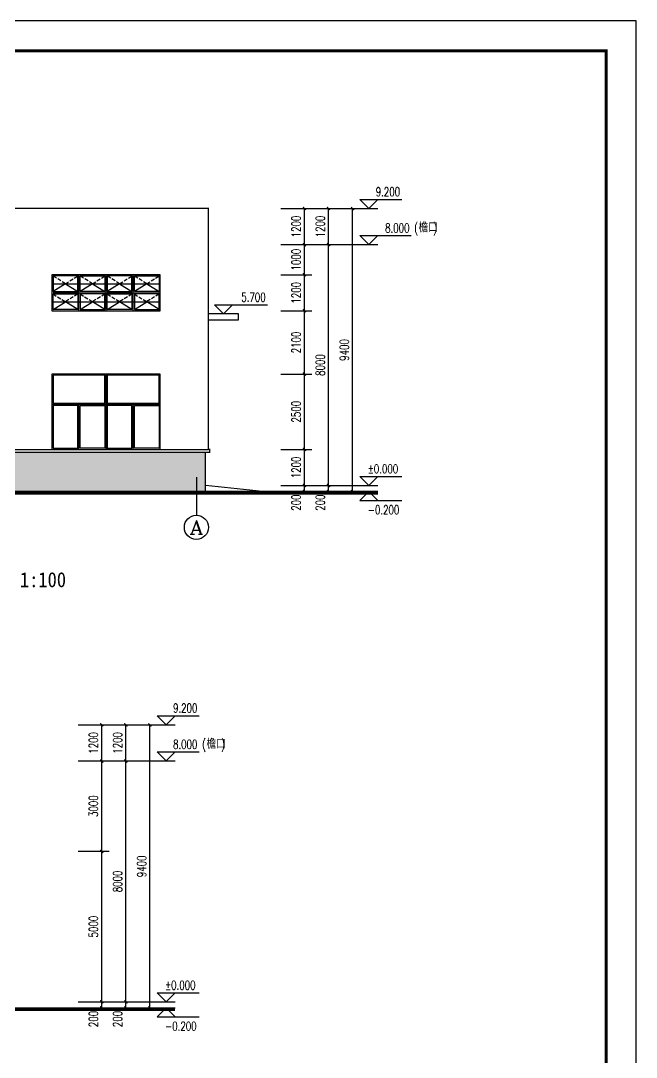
# Model space of a CAD drawing. Extents: x 4796190 to 4921527, y -485691 to -238224.
# Drawn here: x 4884929 to 4905377, y -460715 to -426291 of the extents above; entities that cross this region are included whole.
import ezdxf
from ezdxf.enums import TextEntityAlignment as Align

# ---------------------------------------------------------------- set-up
doc = ezdxf.new("R2010")
doc.units = 0
doc.header["$LTSCALE"] = 1000
doc.header["$MEASUREMENT"] = 0
doc.linetypes.add('DASH', pattern=[0.35, 0.25, -0.1])
doc.layers.get('0').update_dxf_attribs({"linetype": 'CONTINUOUS'})
doc.layers.get('Defpoints').update_dxf_attribs({"linetype": 'CONTINUOUS'})
doc.layers.add('_0', color=7, linetype='CONTINUOUS', lineweight=25)
for name, color, linetype in [('AXIS', 3, 'CONTINUOUS'), ('AXIS_TEXT', 7, 'CONTINUOUS'), ('DIM_ELEV', 3, 'CONTINUOUS'), ('PUB_DIM', 3, 'CONTINUOUS'), ('PUB_HATCH', 8, 'CONTINUOUS'), ('PUB_TEXT', 7, 'CONTINUOUS'), ('PUB_TITLE', 4, 'CONTINUOUS'), ('WINDOW', 4, 'CONTINUOUS'), ('图名', 15, 'CONTINUOUS'), ('填充', 251, 'CONTINUOUS')]:
    doc.layers.add(name, color=color, linetype=linetype)
doc.styles.add('_TCH_AXIS', font='COMPLEX', dxfattribs={"bigfont": 'GBCBIG'})
doc.styles.add('_TCH_DIM', font='SIMPLEX', dxfattribs={"bigfont": 'GBCBIG'})
doc.styles.add('_TCH_DIM_T3', font='SIMPLEX', dxfattribs={"width": 0.705882, "bigfont": 'GBCBIG'})
doc.styles.add('宋体', font='', dxfattribs={"width": 0.7})
doc.styles.get('宋体').set_extended_font_data('SimSun')
doc.dimstyles.new('_TCH_ARCH&&100', dxfattribs={"dimtxt": 297.5, "dimasz": 100, "dimexe": 250, "dimexo": 300, "dimgap": 126.25, "dimtad": 1, "dimdec": 0, "dimzin": 0, "dimdsep": 46, "dimtxsty": '_TCH_DIM_T3', "dimblk": 'ARCHTICK', "dimcen": 0.09, "dimclrt": 7, "dimazin": 2, "dimtfac": 1, "dimtdec": 0, "dimtix": 1, "dimtmove": 2, "dimatfit": 3, "dimfxl": 0, "dimtolj": 1, "dimtzin": 0, "dimarcsym": 0})

# ---------------------------------------------------------------- blocks, each defined once
blk = doc.blocks.new('_ArchTick')
at = {"color": 0, "linetype": 'ByBlock', "const_width": 0.4}
blk.add_lwpolyline([(-0.5, -0.5), (0.5, 0.5)], dxfattribs=at)
blk = doc.blocks.new('*D157')
at = {"layer": 'Defpoints', "color": 0}
for p in [(4893266, -432526), (4894353, -432526), (4893266, -433726)]:
    blk.add_point(p, dxfattribs=at)
at = {"layer": 'PUB_DIM', "color": 0, "lineweight": -2}
for p, q in [((4893566, -432526), (4894603, -432526)), ((4894353, -433726), (4894353, -432526)), ((4893566, -433726), (4894603, -433726))]:
    blk.add_line(p, q, dxfattribs=at)
at = {"layer": 'PUB_DIM', "color": 0, "lineweight": -2, "xscale": 100, "yscale": 100, "zscale": 100}
for p, rotation in [((4894353, -432526), 90), ((4894353, -433726), 270)]:
    blk.add_blockref('_ArchTick', p, dxfattribs=dict(at, rotation=rotation))
at = {"layer": 'PUB_DIM', "color": 7, "insert": (4894078, -433126), "char_height": 297.5, "attachment_point": 5, "rotation": 90, "style": '_TCH_DIM_T3'}
blk.add_mtext('\\A1;1200', dxfattribs=at)
blk = doc.blocks.new('*D158')
at = {"layer": 'Defpoints', "color": 0}
for p in [(4893266, -433726), (4894353, -433726), (4893266, -434726)]:
    blk.add_point(p, dxfattribs=at)
at = {"layer": 'PUB_DIM', "color": 0, "lineweight": -2}
for p, q in [((4893566, -433726), (4894603, -433726)), ((4894353, -434726), (4894353, -433726)), ((4893566, -434726), (4894603, -434726))]:
    blk.add_line(p, q, dxfattribs=at)
at = {"layer": 'PUB_DIM', "color": 0, "lineweight": -2, "xscale": 100, "yscale": 100, "zscale": 100}
for p, rotation in [((4894353, -433726), 90), ((4894353, -434726), 270)]:
    blk.add_blockref('_ArchTick', p, dxfattribs=dict(at, rotation=rotation))
at = {"layer": 'PUB_DIM', "color": 7, "insert": (4894078, -434226), "char_height": 297.5, "attachment_point": 5, "rotation": 90, "style": '_TCH_DIM_T3'}
blk.add_mtext('\\A1;1000', dxfattribs=at)
blk = doc.blocks.new('*D159')
at = {"layer": 'Defpoints', "color": 0}
for p in [(4893266, -434726), (4894353, -434726), (4893266, -435927)]:
    blk.add_point(p, dxfattribs=at)
at = {"layer": 'PUB_DIM', "color": 0, "lineweight": -2}
for p, q in [((4893566, -434726), (4894603, -434726)), ((4894353, -435927), (4894353, -434726)), ((4893566, -435927), (4894603, -435927))]:
    blk.add_line(p, q, dxfattribs=at)
at = {"layer": 'PUB_DIM', "color": 0, "lineweight": -2, "xscale": 100, "yscale": 100, "zscale": 100}
for p, rotation in [((4894353, -434726), 90), ((4894353, -435927), 270)]:
    blk.add_blockref('_ArchTick', p, dxfattribs=dict(at, rotation=rotation))
at = {"layer": 'PUB_DIM', "color": 7, "insert": (4894078, -435326), "char_height": 297.5, "attachment_point": 5, "rotation": 90, "style": '_TCH_DIM_T3'}
blk.add_mtext('\\A1;1200', dxfattribs=at)
blk = doc.blocks.new('*D160')
at = {"layer": 'Defpoints', "color": 0}
for p in [(4893266, -435927), (4894353, -435927), (4893266, -438027)]:
    blk.add_point(p, dxfattribs=at)
at = {"layer": 'PUB_DIM', "color": 0, "lineweight": -2}
for p, q in [((4893566, -435927), (4894603, -435927)), ((4894353, -438027), (4894353, -435927)), ((4893566, -438027), (4894603, -438027))]:
    blk.add_line(p, q, dxfattribs=at)
at = {"layer": 'PUB_DIM', "color": 0, "lineweight": -2, "xscale": 100, "yscale": 100, "zscale": 100}
for p, rotation in [((4894353, -435927), 90), ((4894353, -438027), 270)]:
    blk.add_blockref('_ArchTick', p, dxfattribs=dict(at, rotation=rotation))
at = {"layer": 'PUB_DIM', "color": 7, "insert": (4894078, -436977), "char_height": 297.5, "attachment_point": 5, "rotation": 90, "style": '_TCH_DIM_T3'}
blk.add_mtext('\\A1;2100', dxfattribs=at)
blk = doc.blocks.new('*D161')
at = {"layer": 'Defpoints', "color": 0}
for p in [(4893266, -438027), (4894353, -438027), (4893266, -440526)]:
    blk.add_point(p, dxfattribs=at)
at = {"layer": 'PUB_DIM', "color": 0, "lineweight": -2}
for p, q in [((4893566, -438027), (4894603, -438027)), ((4894353, -440526), (4894353, -438027)), ((4893566, -440526), (4894603, -440526))]:
    blk.add_line(p, q, dxfattribs=at)
at = {"layer": 'PUB_DIM', "color": 0, "lineweight": -2, "xscale": 100, "yscale": 100, "zscale": 100}
for p, rotation in [((4894353, -438027), 90), ((4894353, -440526), 270)]:
    blk.add_blockref('_ArchTick', p, dxfattribs=dict(at, rotation=rotation))
at = {"layer": 'PUB_DIM', "color": 7, "insert": (4894078, -439276), "char_height": 297.5, "attachment_point": 5, "rotation": 90, "style": '_TCH_DIM_T3'}
blk.add_mtext('\\A1;2500', dxfattribs=at)
blk = doc.blocks.new('*D162')
at = {"layer": 'Defpoints', "color": 0}
for p in [(4893266, -440526), (4894353, -440526), (4893266, -441726)]:
    blk.add_point(p, dxfattribs=at)
at = {"layer": 'PUB_DIM', "color": 0, "lineweight": -2}
for p, q in [((4893566, -440526), (4894603, -440526)), ((4894353, -441726), (4894353, -440526)), ((4893566, -441726), (4894603, -441726))]:
    blk.add_line(p, q, dxfattribs=at)
at = {"layer": 'PUB_DIM', "color": 0, "lineweight": -2, "xscale": 100, "yscale": 100, "zscale": 100}
for p, rotation in [((4894353, -440526), 90), ((4894353, -441726), 270)]:
    blk.add_blockref('_ArchTick', p, dxfattribs=dict(at, rotation=rotation))
at = {"layer": 'PUB_DIM', "color": 7, "insert": (4894078, -441126), "char_height": 297.5, "attachment_point": 5, "rotation": 90, "style": '_TCH_DIM_T3'}
blk.add_mtext('\\A1;1200', dxfattribs=at)
blk = doc.blocks.new('*D163')
at = {"layer": 'Defpoints', "color": 0}
for p in [(4893266, -441726), (4893266, -441926), (4894353, -441726)]:
    blk.add_point(p, dxfattribs=at)
at = {"layer": 'PUB_DIM', "color": 0, "lineweight": -2}
for p, q in [((4894353, -441726), (4894353, -441626)), ((4893566, -441726), (4894603, -441726)), ((4893566, -441926), (4894603, -441926)), ((4894353, -441926), (4894353, -441726)), ((4894353, -441926), (4894353, -442026))]:
    blk.add_line(p, q, dxfattribs=at)
at = {"layer": 'PUB_DIM', "color": 0, "lineweight": -2, "xscale": 100, "yscale": 100, "zscale": 100}
for p, rotation in [((4894353, -441726), 270), ((4894353, -441926), 90)]:
    blk.add_blockref('_ArchTick', p, dxfattribs=dict(at, rotation=rotation))
at = {"layer": 'PUB_DIM', "color": 7, "insert": (4894078, -442296), "char_height": 297.5, "attachment_point": 5, "rotation": 90, "style": '_TCH_DIM_T3'}
blk.add_mtext('\\A1;200', dxfattribs=at)
blk = doc.blocks.new('*D164')
at = {"layer": 'Defpoints', "color": 0}
for p in [(4894366, -432526), (4895953, -432526), (4894366, -441926)]:
    blk.add_point(p, dxfattribs=at)
at = {"layer": 'PUB_DIM', "color": 0, "lineweight": -2}
for p, q in [((4894666, -432526), (4896203, -432526)), ((4895953, -441926), (4895953, -432526)), ((4894666, -441926), (4896203, -441926))]:
    blk.add_line(p, q, dxfattribs=at)
at = {"layer": 'PUB_DIM', "color": 0, "lineweight": -2, "xscale": 100, "yscale": 100, "zscale": 100}
for p, rotation in [((4895953, -432526), 90), ((4895953, -441926), 270)]:
    blk.add_blockref('_ArchTick', p, dxfattribs=dict(at, rotation=rotation))
at = {"layer": 'PUB_DIM', "color": 7, "insert": (4895678, -437226), "char_height": 297.5, "attachment_point": 5, "rotation": 90, "style": '_TCH_DIM_T3'}
blk.add_mtext('\\A1;9400', dxfattribs=at)
blk = doc.blocks.new('*D165')
at = {"layer": 'Defpoints', "color": 0}
for p in [(4894366, -432526), (4895153, -432526), (4894366, -433726)]:
    blk.add_point(p, dxfattribs=at)
at = {"layer": 'PUB_DIM', "color": 0, "lineweight": -2}
for p, q in [((4894666, -432526), (4895403, -432526)), ((4895153, -433726), (4895153, -432526)), ((4894666, -433726), (4895403, -433726))]:
    blk.add_line(p, q, dxfattribs=at)
at = {"layer": 'PUB_DIM', "color": 0, "lineweight": -2, "xscale": 100, "yscale": 100, "zscale": 100}
for p, rotation in [((4895153, -432526), 90), ((4895153, -433726), 270)]:
    blk.add_blockref('_ArchTick', p, dxfattribs=dict(at, rotation=rotation))
at = {"layer": 'PUB_DIM', "color": 7, "insert": (4894878, -433126), "char_height": 297.5, "attachment_point": 5, "rotation": 90, "style": '_TCH_DIM_T3'}
blk.add_mtext('\\A1;1200', dxfattribs=at)
blk = doc.blocks.new('*D166')
at = {"layer": 'Defpoints', "color": 0}
for p in [(4894366, -433726), (4895153, -433726), (4894366, -441726)]:
    blk.add_point(p, dxfattribs=at)
at = {"layer": 'PUB_DIM', "color": 0, "lineweight": -2}
for p, q in [((4894666, -433726), (4895403, -433726)), ((4895153, -441726), (4895153, -433726)), ((4894666, -441726), (4895403, -441726))]:
    blk.add_line(p, q, dxfattribs=at)
at = {"layer": 'PUB_DIM', "color": 0, "lineweight": -2, "xscale": 100, "yscale": 100, "zscale": 100}
for p, rotation in [((4895153, -433726), 90), ((4895153, -441726), 270)]:
    blk.add_blockref('_ArchTick', p, dxfattribs=dict(at, rotation=rotation))
at = {"layer": 'PUB_DIM', "color": 7, "insert": (4894878, -437726), "char_height": 297.5, "attachment_point": 5, "rotation": 90, "style": '_TCH_DIM_T3'}
blk.add_mtext('\\A1;8000', dxfattribs=at)
blk = doc.blocks.new('*D167')
at = {"layer": 'Defpoints', "color": 0}
for p in [(4894366, -441726), (4894366, -441926), (4895153, -441726)]:
    blk.add_point(p, dxfattribs=at)
at = {"layer": 'PUB_DIM', "color": 0, "lineweight": -2}
for p, q in [((4895153, -441726), (4895153, -441626)), ((4894666, -441726), (4895403, -441726)), ((4894666, -441926), (4895403, -441926)), ((4895153, -441926), (4895153, -441726)), ((4895153, -441926), (4895153, -442026))]:
    blk.add_line(p, q, dxfattribs=at)
at = {"layer": 'PUB_DIM', "color": 0, "lineweight": -2, "xscale": 100, "yscale": 100, "zscale": 100}
for p, rotation in [((4895153, -441726), 270), ((4895153, -441926), 90)]:
    blk.add_blockref('_ArchTick', p, dxfattribs=dict(at, rotation=rotation))
at = {"layer": 'PUB_DIM', "color": 7, "insert": (4894878, -442296), "char_height": 297.5, "attachment_point": 5, "rotation": 90, "style": '_TCH_DIM_T3'}
blk.add_mtext('\\A1;200', dxfattribs=at)
blk = doc.blocks.new('*D168')
at = {"layer": 'Defpoints', "color": 0}
for p in [(4886532, -449675), (4887620, -449675), (4886532, -450875)]:
    blk.add_point(p, dxfattribs=at)
at = {"layer": 'PUB_DIM', "color": 0, "lineweight": -2}
for p, q in [((4886832, -449675), (4887870, -449675)), ((4887620, -450875), (4887620, -449675)), ((4886832, -450875), (4887870, -450875))]:
    blk.add_line(p, q, dxfattribs=at)
at = {"layer": 'PUB_DIM', "color": 0, "lineweight": -2, "xscale": 100, "yscale": 100, "zscale": 100}
for p, rotation in [((4887620, -449675), 90), ((4887620, -450875), 270)]:
    blk.add_blockref('_ArchTick', p, dxfattribs=dict(at, rotation=rotation))
at = {"layer": 'PUB_DIM', "color": 7, "insert": (4887345, -450275), "char_height": 297.5, "attachment_point": 5, "rotation": 90, "style": '_TCH_DIM_T3'}
blk.add_mtext('\\A1;1200', dxfattribs=at)
blk = doc.blocks.new('*D169')
at = {"layer": 'Defpoints', "color": 0}
for p in [(4886532, -450875), (4887620, -450875), (4886532, -453875)]:
    blk.add_point(p, dxfattribs=at)
at = {"layer": 'PUB_DIM', "color": 0, "lineweight": -2}
for p, q in [((4886832, -450875), (4887870, -450875)), ((4887620, -453875), (4887620, -450875)), ((4886832, -453875), (4887870, -453875))]:
    blk.add_line(p, q, dxfattribs=at)
at = {"layer": 'PUB_DIM', "color": 0, "lineweight": -2, "xscale": 100, "yscale": 100, "zscale": 100}
for p, rotation in [((4887620, -450875), 90), ((4887620, -453875), 270)]:
    blk.add_blockref('_ArchTick', p, dxfattribs=dict(at, rotation=rotation))
at = {"layer": 'PUB_DIM', "color": 7, "insert": (4887345, -452375), "char_height": 297.5, "attachment_point": 5, "rotation": 90, "style": '_TCH_DIM_T3'}
blk.add_mtext('\\A1;3000', dxfattribs=at)
blk = doc.blocks.new('*D170')
at = {"layer": 'Defpoints', "color": 0}
for p in [(4886532, -453875), (4887620, -453875), (4886532, -458875)]:
    blk.add_point(p, dxfattribs=at)
at = {"layer": 'PUB_DIM', "color": 0, "lineweight": -2}
for p, q in [((4886832, -453875), (4887870, -453875)), ((4887620, -458875), (4887620, -453875)), ((4886832, -458875), (4887870, -458875))]:
    blk.add_line(p, q, dxfattribs=at)
at = {"layer": 'PUB_DIM', "color": 0, "lineweight": -2, "xscale": 100, "yscale": 100, "zscale": 100}
for p, rotation in [((4887620, -453875), 90), ((4887620, -458875), 270)]:
    blk.add_blockref('_ArchTick', p, dxfattribs=dict(at, rotation=rotation))
at = {"layer": 'PUB_DIM', "color": 7, "insert": (4887345, -456375), "char_height": 297.5, "attachment_point": 5, "rotation": 90, "style": '_TCH_DIM_T3'}
blk.add_mtext('\\A1;5000', dxfattribs=at)
blk = doc.blocks.new('*D171')
at = {"layer": 'Defpoints', "color": 0}
for p in [(4886532, -458875), (4886532, -459075), (4887620, -458875)]:
    blk.add_point(p, dxfattribs=at)
at = {"layer": 'PUB_DIM', "color": 0, "lineweight": -2}
for p, q in [((4887620, -458875), (4887620, -458775)), ((4886832, -458875), (4887870, -458875)), ((4886832, -459075), (4887870, -459075)), ((4887620, -459075), (4887620, -458875)), ((4887620, -459075), (4887620, -459175))]:
    blk.add_line(p, q, dxfattribs=at)
at = {"layer": 'PUB_DIM', "color": 0, "lineweight": -2, "xscale": 100, "yscale": 100, "zscale": 100}
for p, rotation in [((4887620, -458875), 270), ((4887620, -459075), 90)]:
    blk.add_blockref('_ArchTick', p, dxfattribs=dict(at, rotation=rotation))
at = {"layer": 'PUB_DIM', "color": 7, "insert": (4887345, -459445), "char_height": 297.5, "attachment_point": 5, "rotation": 90, "style": '_TCH_DIM_T3'}
blk.add_mtext('\\A1;200', dxfattribs=at)
blk = doc.blocks.new('*D172')
at = {"layer": 'Defpoints', "color": 0}
for p in [(4887632, -449675), (4889220, -449675), (4887632, -459075)]:
    blk.add_point(p, dxfattribs=at)
at = {"layer": 'PUB_DIM', "color": 0, "lineweight": -2}
for p, q in [((4887932, -449675), (4889470, -449675)), ((4889220, -459075), (4889220, -449675)), ((4887932, -459075), (4889470, -459075))]:
    blk.add_line(p, q, dxfattribs=at)
at = {"layer": 'PUB_DIM', "color": 0, "lineweight": -2, "xscale": 100, "yscale": 100, "zscale": 100}
for p, rotation in [((4889220, -449675), 90), ((4889220, -459075), 270)]:
    blk.add_blockref('_ArchTick', p, dxfattribs=dict(at, rotation=rotation))
at = {"layer": 'PUB_DIM', "color": 7, "insert": (4888945, -454375), "char_height": 297.5, "attachment_point": 5, "rotation": 90, "style": '_TCH_DIM_T3'}
blk.add_mtext('\\A1;9400', dxfattribs=at)
blk = doc.blocks.new('*D173')
at = {"layer": 'Defpoints', "color": 0}
for p in [(4887632, -449675), (4888420, -449675), (4887632, -450875)]:
    blk.add_point(p, dxfattribs=at)
at = {"layer": 'PUB_DIM', "color": 0, "lineweight": -2}
for p, q in [((4887932, -449675), (4888670, -449675)), ((4888420, -450875), (4888420, -449675)), ((4887932, -450875), (4888670, -450875))]:
    blk.add_line(p, q, dxfattribs=at)
at = {"layer": 'PUB_DIM', "color": 0, "lineweight": -2, "xscale": 100, "yscale": 100, "zscale": 100}
for p, rotation in [((4888420, -449675), 90), ((4888420, -450875), 270)]:
    blk.add_blockref('_ArchTick', p, dxfattribs=dict(at, rotation=rotation))
at = {"layer": 'PUB_DIM', "color": 7, "insert": (4888145, -450275), "char_height": 297.5, "attachment_point": 5, "rotation": 90, "style": '_TCH_DIM_T3'}
blk.add_mtext('\\A1;1200', dxfattribs=at)
blk = doc.blocks.new('*D174')
at = {"layer": 'Defpoints', "color": 0}
for p in [(4887632, -450875), (4888420, -450875), (4887632, -458875)]:
    blk.add_point(p, dxfattribs=at)
at = {"layer": 'PUB_DIM', "color": 0, "lineweight": -2}
for p, q in [((4887932, -450875), (4888670, -450875)), ((4888420, -458875), (4888420, -450875)), ((4887932, -458875), (4888670, -458875))]:
    blk.add_line(p, q, dxfattribs=at)
at = {"layer": 'PUB_DIM', "color": 0, "lineweight": -2, "xscale": 100, "yscale": 100, "zscale": 100}
for p, rotation in [((4888420, -450875), 90), ((4888420, -458875), 270)]:
    blk.add_blockref('_ArchTick', p, dxfattribs=dict(at, rotation=rotation))
at = {"layer": 'PUB_DIM', "color": 7, "insert": (4888145, -454875), "char_height": 297.5, "attachment_point": 5, "rotation": 90, "style": '_TCH_DIM_T3'}
blk.add_mtext('\\A1;8000', dxfattribs=at)
blk = doc.blocks.new('*D175')
at = {"layer": 'Defpoints', "color": 0}
for p in [(4887632, -458875), (4887632, -459075), (4888420, -458875)]:
    blk.add_point(p, dxfattribs=at)
at = {"layer": 'PUB_DIM', "color": 0, "lineweight": -2}
for p, q in [((4888420, -458875), (4888420, -458775)), ((4887932, -458875), (4888670, -458875)), ((4887932, -459075), (4888670, -459075)), ((4888420, -459075), (4888420, -458875)), ((4888420, -459075), (4888420, -459175))]:
    blk.add_line(p, q, dxfattribs=at)
at = {"layer": 'PUB_DIM', "color": 0, "lineweight": -2, "xscale": 100, "yscale": 100, "zscale": 100}
for p, rotation in [((4888420, -458875), 270), ((4888420, -459075), 90)]:
    blk.add_blockref('_ArchTick', p, dxfattribs=dict(at, rotation=rotation))
at = {"layer": 'PUB_DIM', "color": 7, "insert": (4888145, -459445), "char_height": 297.5, "attachment_point": 5, "rotation": 90, "style": '_TCH_DIM_T3'}
blk.add_mtext('\\A1;200', dxfattribs=at)
blk = doc.blocks.new('C-3015')
at = {"layer": 'PUB_HATCH'}
for p, q in [((736837, 126065), (733237, 126065)), ((733687, 126065), (733277, 125805)), ((733687, 126065), (734097, 125805)), ((734587, 126065), (734177, 125805)), ((734587, 126065), (734997, 125805)), ((735487, 126065), (735077, 125805)), ((735487, 126065), (735897, 125805)), ((736387, 126065), (735977, 125805)), ((736387, 126065), (736797, 125805)), ((736837, 125465), (733237, 125465)), ((733277, 125205), (733687, 125465)), ((734097, 125205), (733687, 125465)), ((734177, 125205), (734587, 125465)), ((734997, 125205), (734587, 125465)), ((735077, 125205), (735487, 125465)), ((735897, 125205), (735487, 125465)), ((735977, 125205), (736387, 125465)), ((736797, 125205), (736387, 125465))]:
    blk.add_line(p, q, dxfattribs=at)
at = {"layer": 'PUB_HATCH', "linetype": 'DASH', "ltscale": 0.5}
for p, q in [((733687, 126065), (733277, 126325)), ((733687, 126065), (734097, 126325)), ((734587, 126065), (734177, 126325)), ((734587, 126065), (734997, 126325)), ((735487, 126065), (735077, 126325)), ((735487, 126065), (735897, 126325)), ((736387, 126065), (735977, 126325)), ((736387, 126065), (736797, 126325)), ((733277, 125725), (733687, 125465)), ((734097, 125725), (733687, 125465)), ((734177, 125725), (734587, 125465)), ((734997, 125725), (734587, 125465)), ((735077, 125725), (735487, 125465)), ((735897, 125725), (735487, 125465)), ((735977, 125725), (736387, 125465)), ((736797, 125725), (736387, 125465))]:
    blk.add_line(p, q, dxfattribs=at)
at = {"layer": 'WINDOW', "color": 160}
for p, q in [((734137, 125165), (734137, 126365)), ((735037, 125165), (735037, 126365)), ((735937, 125165), (735937, 126365)), ((736797, 125765), (733237, 125765))]:
    blk.add_line(p, q, dxfattribs=at)
for points in [[(733237, 126365), (736837, 126365), (736837, 125165), (733237, 125165)], [(734097, 126325), (733277, 126325), (733277, 125805), (734097, 125805)], [(734177, 126325), (734997, 126325), (734997, 125805), (734177, 125805)], [(735897, 126325), (735077, 126325), (735077, 125805), (735897, 125805)], [(735977, 126325), (736797, 126325), (736797, 125805), (735977, 125805)], [(734097, 125205), (733277, 125205), (733277, 125725), (734097, 125725)], [(734177, 125205), (734997, 125205), (734997, 125725), (734177, 125725)], [(735897, 125205), (735077, 125205), (735077, 125725), (735897, 125725)], [(735977, 125205), (736797, 125205), (736797, 125725), (735977, 125725)]]:
    blk.add_lwpolyline(points, close=True, dxfattribs=at)

msp = doc.modelspace()

# ---------------------------------------------------------------- hatches: boundary and pattern name
at = {"layer": '填充', "linetype": 'ByBlock', "lineweight": 100}
h = msp.add_hatch(dxfattribs=at)
h.set_pattern_fill('AR-B816C', color=256, scale=200)
h.set_pattern_definition([(0, (-6349312.8, 301693.9), (245.692378, 245.692378), [479.867928, -11.51682]), (0, (-6349558.5, 301705.42), (245.692378, 245.692378), [479.867928, -11.51682]), (90, (-6349312.8, 301693.9), (-245.692378, 245.692378), [-257.20918, 234.175548]), (90, (-6349324.33, 301693.9), (-245.692378, 245.692378), [-257.20918, 234.175548])])
h.paths.add_polyline_path([(4891064.2, -441926.4), (4891064.2, -440626.4), (4872464.2, -440626.4), (4872464.2, -441926.4)])

# ---------------------------------------------------------------- linework, layer by layer
msp.add_lwpolyline([(4891164.2, -436226.4), (4892164.2, -436226.4), (4892164.2, -436026.4), (4891164.2, -436026.4)])
at = {"layer": '_0', "color": 0}
for p, q in [((4872364.2, -440526.4), (4891164.2, -440526.4)), ((4891064.2, -440626.4), (4872464.2, -440626.4)), ((4896792.2, -441926.4), (4866736.2, -441926.4)), ((4892964.2, -441926.4), (4891064.2, -441726.4)), ((4866214, -459075.1), (4890058.7, -459075.1))]:
    msp.add_line(p, q, dxfattribs=at)
for points, const_width in [([(4891064.2, -441926.4), (4891064.2, -440626.4), (4891204.2, -440626.4), (4891204.2, -440526.4), (4891164.2, -440526.4), (4891164.2, -432523.9), (4872364.2, -432523.9), (4872364.2, -440526.4), (4872324.2, -440526.4), (4872324.2, -440626.4), (4872464.2, -440626.4), (4872464.2, -441926.4)], 40), ([(4896792.2, -441976.4), (4866736.2, -441976.4)], 100), ([(4866214, -459125.1), (4890058.7, -459125.1)], 100)]:
    msp.add_lwpolyline(points, dxfattribs=dict(at, const_width=const_width))
at = {"layer": 'AXIS', "color": 0}
msp.add_line((4890764.2, -441446.9), (4890764.2, -442715), dxfattribs=at)
msp.add_circle((4890764.2, -443115), 400, dxfattribs=at)
at = {"layer": 'DIM_ELEV'}
for p, q in [((4896492.2, -432523.9), (4896192.2, -432223.9)), ((4896192.2, -432223.9), (4897591.2, -432223.9)), ((4896492.2, -432523.9), (4896792.2, -432223.9)), ((4895792.2, -432523.9), (4896792.2, -432523.9)), ((4895792.2, -433726.4), (4896792.2, -433726.4)), ((4896492.2, -433726.4), (4896192.2, -433426.4)), ((4896192.2, -433426.4), (4897903.1, -433426.4)), ((4896492.2, -433726.4), (4896792.2, -433426.4)), ((4891664.2, -436026.4), (4891364.2, -435726.4)), ((4891364.2, -435726.4), (4893126.1, -435726.4)), ((4891664.2, -436026.4), (4891964.2, -435726.4)), ((4896492.2, -441726.4), (4896192.2, -441426.4)), ((4896192.2, -441426.4), (4897591.2, -441426.4)), ((4896492.2, -441726.4), (4896792.2, -441426.4)), ((4895363.6, -441726.4), (4896792.2, -441726.4)), ((4895792.2, -441926.4), (4896792.2, -441926.4)), ((4896492.2, -441926.4), (4896192.2, -442226.4)), ((4896492.2, -441926.4), (4896792.2, -442226.4)), ((4896192.2, -442226.4), (4897591.2, -442226.4)), ((4889758.7, -449672.6), (4889458.7, -449372.6)), ((4889458.7, -449372.6), (4890857.6, -449372.6)), ((4889758.7, -449672.6), (4890058.7, -449372.6)), ((4889058.7, -449672.6), (4890058.7, -449672.6)), ((4889758.7, -450875.1), (4889458.7, -450575.1)), ((4889458.7, -450575.1), (4890857.6, -450575.1)), ((4889758.7, -450875.1), (4890058.7, -450575.1)), ((4889058.7, -450875.1), (4890058.7, -450875.1)), ((4889758.7, -458875.1), (4889458.7, -458575.1)), ((4889458.7, -458575.1), (4890857.6, -458575.1)), ((4889758.7, -458875.1), (4890058.7, -458575.1)), ((4888630, -458875.1), (4890058.7, -458875.1)), ((4889058.7, -459075.1), (4890058.7, -459075.1)), ((4889758.7, -459075.1), (4889458.7, -459375.1)), ((4889758.7, -459075.1), (4890058.7, -459375.1)), ((4889458.7, -459375.1), (4890857.6, -459375.1))]:
    msp.add_line(p, q, dxfattribs=at)
at = {"layer": 'PUB_DIM'}
for p, q in [((4893865.7, -432525.9), (4896792.2, -432525.9)), ((4893865.7, -433726.4), (4896792.2, -433726.4)), ((4893865.7, -441726.4), (4896792.2, -441726.4)), ((4887132.2, -449674.6), (4890058.7, -449674.6)), ((4887132.2, -450875.1), (4890058.7, -450875.1)), ((4887132.2, -458875.1), (4890058.7, -458875.1))]:
    msp.add_line(p, q, dxfattribs=at)
at = {"layer": 'PUB_TITLE', "color": 4}
msp.add_lwpolyline([(4821277.2, -485690.7), (4905377.2, -485690.7), (4905377.2, -426290.7), (4821277.2, -426290.7)], close=True, dxfattribs=at)
at = {"layer": 'PUB_TITLE', "color": 4, "const_width": 100}
msp.add_lwpolyline([(4823777.2, -484690.7), (4904377.2, -484690.7), (4904377.2, -427290.7), (4823777.2, -427290.7)], close=True, dxfattribs=at)
at = {"layer": 'WINDOW', "color": 160}
for p, q in [((4885964.2, -439026.4), (4887764.2, -439026.4)), ((4886864.2, -440526.4), (4886864.2, -439026.4)), ((4887764.2, -439026.4), (4889564.2, -439026.4)), ((4888664.2, -440526.4), (4888664.2, -439026.4))]:
    msp.add_line(p, q, dxfattribs=at)
for points in [[(4887764.2, -438026.4), (4885964.2, -438026.4), (4885964.2, -440526.4), (4887764.2, -440526.4)], [(4887724.2, -438066.4), (4886004.2, -438066.4), (4886004.2, -438986.4), (4887724.2, -438986.4)], [(4889564.2, -438026.4), (4887764.2, -438026.4), (4887764.2, -440526.4), (4889564.2, -440526.4)], [(4889524.2, -438066.4), (4887804.2, -438066.4), (4887804.2, -438986.4), (4889524.2, -438986.4)], [(4886824.2, -439066.4), (4886004.2, -439066.4), (4886004.2, -440486.4), (4886824.2, -440486.4)], [(4886904.2, -439066.4), (4887724.2, -439066.4), (4887724.2, -440486.4), (4886904.2, -440486.4)], [(4888624.2, -439066.4), (4887804.2, -439066.4), (4887804.2, -440486.4), (4888624.2, -440486.4)], [(4888704.2, -439066.4), (4889524.2, -439066.4), (4889524.2, -440486.4), (4888704.2, -440486.4)]]:
    msp.add_lwpolyline(points, close=True, dxfattribs=at)

# ---------------------------------------------------------------- block references
at = {"xscale": -1}
msp.add_blockref('C-3015', (5622800.8, -561091.1), dxfattribs=at)

# ---------------------------------------------------------------- texts
at = {"layer": 'AXIS_TEXT', "color": 0, "style": '_TCH_AXIS', "width": 1.166667}
msp.add_text('A', height=452.5, dxfattribs=at).set_placement((4890537.9, -443341.3), (4890990.5, -443341.3), align=Align.FIT)
at = {"layer": 'PUB_TEXT', "style": '_TCH_DIM', "width": 0.705882}
for s, p in [('9.200', (4896721.2, -432118.9)), ('8.000', (4897033.1, -433321.4)), ('(', (4898003.1, -433321.4)), (')', (4898634.6, -433321.4)), ('5.700', (4892256.1, -435621.4)), ('%%P0.000', (4896461.2, -441321.4)), ('-0.200', (4896461.2, -442681.4)), ('9.200', (4889987.6, -449267.6)), ('8.000', (4889987.6, -450470.1)), ('(', (4890957.6, -450470.1)), (')', (4891589.1, -450470.1)), ('%%P0.000', (4889727.6, -458470.1)), ('-0.200', (4889727.6, -459830.1))]:
    msp.add_text(s, height=297.5, dxfattribs=at).set_placement(p)
at = {"layer": 'PUB_TEXT', "style": '_TCH_DIM'}
for p in [(4898143.1, -433321.4), (4891097.6, -450470.1)]:
    msp.add_text('檐口', height=337.59, dxfattribs=at).set_placement(p)
at = {"layer": '图名', "style": '宋体', "width": 0.9}
msp.add_text('1:100', height=500, dxfattribs=at).set_placement((4884903.2, -445103.5))

# ---------------------------------------------------------------- dimensions: what is measured, and where the dimension line sits
at = {"layer": 'PUB_DIM'}
for p1, p2, distance, picture, middle in [((4893265.7235, -433726.4222), (4893265.7235, -432525.9284), -1087.7287, '*D157', (4894078.4521, -433126.1753)), ((4894365.7235, -441926.4222), (4894365.7235, -432525.9284), -1587.7287, '*D164', (4895678.4521, -437226.1753)), ((4894365.7235, -433726.4222), (4894365.7235, -432525.9284), -787.7287, '*D165', (4894878.4521, -433126.1753)), ((4893265.7, -434726.4), (4893265.7, -433726.4), -1087.7, '*D158', (4894078.5, -434226.4)), ((4894365.7, -441726.4), (4894365.7, -433726.4), -787.7, '*D166', (4894878.5, -437726.4)), ((4893265.7, -435926.5), (4893265.7, -434726.4), -1087.7, '*D159', (4894078.5, -435326.5)), ((4893265.7, -438026.5), (4893265.7, -435926.5), -1087.7, '*D160', (4894078.5, -436976.5)), ((4893265.7, -440526.4), (4893265.7, -438026.5), -1087.7, '*D161', (4894078.5, -439276.5)), ((4893265.7, -441726.4), (4893265.7, -440526.4), -1087.7, '*D162', (4894078.5, -441126.4)), ((4886532.1557, -450875.0822), (4886532.1557, -449674.5884), -1087.7287, '*D168', (4887344.8844, -450274.8353)), ((4887632.1557, -459075.0822), (4887632.1557, -449674.5884), -1587.7287, '*D172', (4888944.8844, -454374.8353)), ((4887632.1557, -450875.0822), (4887632.1557, -449674.5884), -787.7287, '*D173', (4888144.8844, -450274.8353)), ((4886532.2, -453875.1), (4886532.2, -450875.1), -1087.7, '*D169', (4887344.9, -452375.1)), ((4887632.2, -458875.1), (4887632.2, -450875.1), -787.7, '*D174', (4888144.9, -454875.1)), ((4886532.2, -458875.1), (4886532.2, -453875.1), -1087.7, '*D170', (4887344.9, -456375.1))]:
    dim = msp.add_aligned_dim(p1=p1, p2=p2, distance=distance, dimstyle='_TCH_ARCH&&100', dxfattribs=at)
    dim.commit()
    dim.dimension.update_dxf_attribs({"geometry": picture, "text_midpoint": middle})
for base, p1, p2, picture, middle in [((4894353.5, -441726.4), (4893265.7, -441926.4), (4893265.7, -441726.4), '*D163', (4894078.5, -442296.4)), ((4895153.5, -441726.4), (4894365.7, -441926.4), (4894365.7, -441726.4), '*D167', (4894878.5, -442296.4)), ((4887619.9, -458875.1), (4886532.2, -459075.1), (4886532.2, -458875.1), '*D171', (4887344.9, -459445.1)), ((4888419.9, -458875.1), (4887632.2, -459075.1), (4887632.2, -458875.1), '*D175', (4888144.9, -459445.1))]:
    dim = msp.add_linear_dim(base=base, p1=p1, p2=p2, angle=90, dimstyle='_TCH_ARCH&&100', dxfattribs=at)
    dim.commit()
    dim.dimension.update_dxf_attribs({"geometry": picture, "text_midpoint": middle, "dimtype": 129})

doc.saveas('drawing.dxf')
